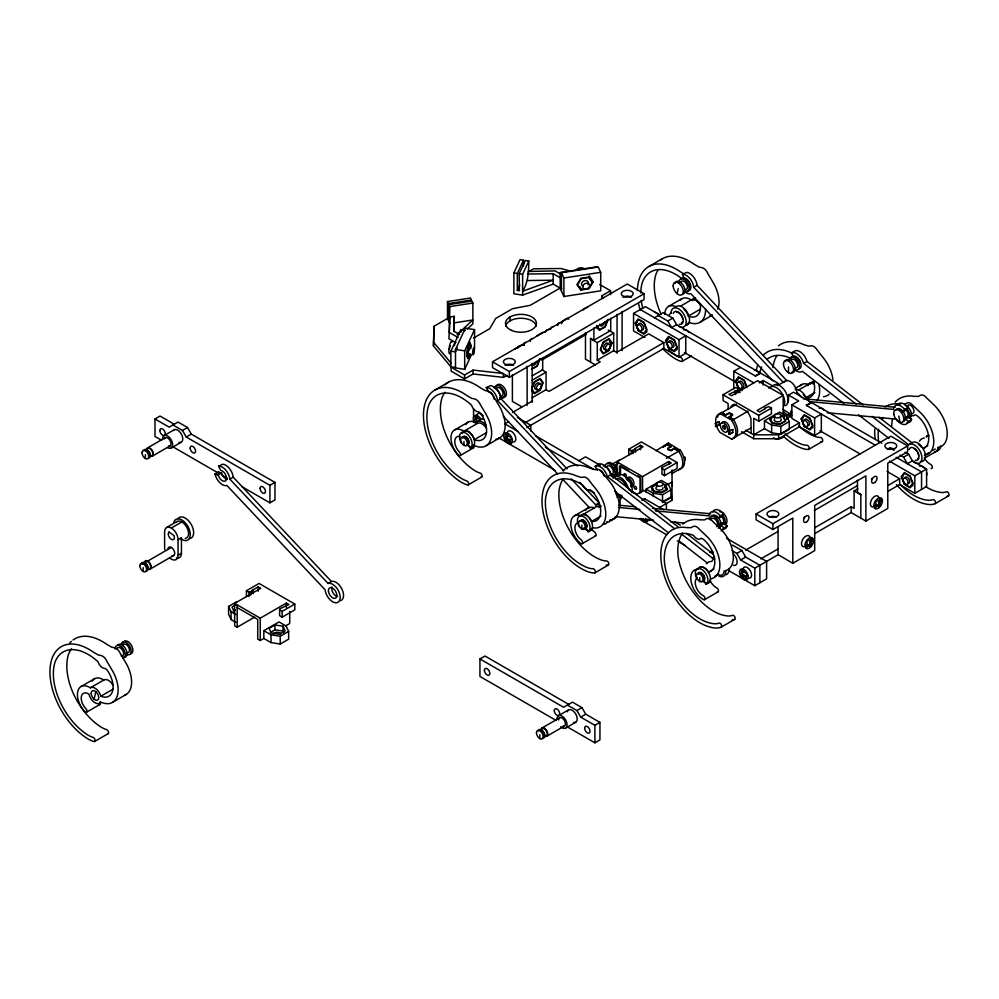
<?xml version="1.0" encoding="UTF-8"?>
<svg xmlns="http://www.w3.org/2000/svg" width="999" height="999" viewBox="0 0 999 999"><rect width="100%" height="100%" fill="white"/><g stroke="black" fill="none" stroke-linecap="round" stroke-linejoin="round"><path stroke-width="1.5" d="M169.593 557.854A9.528 5.495 60 0 0 178.072 555.232L178.072 539.672A9.528 5.495 60 0 0 171.341 528.009L182.705 521.441M176.448 557.917A9.528 5.495 60 0 0 181.443 553.284L181.443 537.724L178.072 539.672M620.079 506.156L620.079 495.254L616.72 497.202M659.665 507.417L672.04 500.262L672.04 481.993L666.67 485.089M455.494 367.52L450.886 366.808L433.466 345.979L434.041 326.248L447.502 318.481L447.502 301.561L470.504 298.002L471.428 300L448.426 303.559L447.502 301.561M433.466 345.979L434.041 326.248M455.444 342.495L448.963 338.748L449.837 317.008L454.32 316.321L453.733 331.106L459.577 334.478M453.971 331.705L454.32 316.321M449.4 331.144L449.837 306.606L448.913 304.62L471.928 301.061L472.852 303.047L472.852 323.863L467.22 329.046M449.288 349.2L450.312 345.779M469.992 354.096L467.832 358.741L466.758 355.169L467.832 346.953L469.992 342.295L471.066 345.866L470.704 348.614M517.619 348.189L519.293 345.854L524.413 344.955M545.104 332.317L546.778 329.995L550.811 329.021M94.118 699.2L95.829 691.67M677.072 293.706L678.209 288.674M722.789 529.108A10.714 6.194 60 0 0 726.872 526.71L727.122 525.749L723.751 523.439A5.957 3.434 60 0 1 723.201 524.225M727.122 525.749L723.501 528.646A10.714 6.194 60 0 1 721.128 530.881M904.794 418.906L908.303 416.433L911.538 419.268L911.288 420.229A10.714 6.194 60 0 1 907.204 422.627M911.538 419.268L907.916 422.177A10.714 6.194 60 0 1 896.315 419.13L827.272 412.737M568.781 319.168L567.182 318.244L561.575 321.703L561.575 323.189M539.66 358.891L536.975 365.834L531.58 368.943M540.172 358.591L537.225 366.196L532.504 368.918M531.818 388.199L534.278 381.868L540.172 378.471L543.119 382.667L540.172 390.259L534.278 393.656L532.067 390.522M607.704 319.605L605.007 326.548L599.625 329.658L596.465 327.834M608.216 319.318L605.269 326.91L599.375 330.307L596.428 326.124M611.5 343.181L608.803 350.125L603.408 353.246L600.711 349.413L603.408 342.457L608.803 339.348L611.5 343.181L609.39 341.97M612 342.894L609.053 350.487L603.159 353.896L600.212 349.7L603.159 342.108L609.053 338.698L612 342.894L609.902 341.683M730.656 407.58L730.918 406.968A14.51 8.379 60 0 1 734.29 404.233L747.564 411.9A14.51 8.379 60 0 1 750.923 418.519L751.198 433.366M450.886 366.808L450.886 351.161L460.751 329.907L465.347 330.619M471.466 354.72L464.685 369.33L455.494 367.907L455.494 349.438L465.347 328.184L474.55 329.608L474.55 348.089M457.342 347.889L455.494 351.873L450.886 351.161M464.685 369.33L464.685 350.861L474.55 329.608M466.758 355.169L471.066 345.866M469.892 353.783L467.919 358.029L466.933 354.77L467.919 347.252L469.892 343.007L470.879 346.266M561.438 290.796L560.202 288.137L553.184 284.091L522.614 295.13L513.873 293.768L513.873 272.964L520.042 259.678L523.488 260.215L523.488 266.371M527.584 280.532L553.184 280.195L522.614 291.233C528.384 281.993 528.633 271.528 528.783 261.039L525.324 260.502L519.168 273.788L519.393 290.734L517.32 290.422L517.32 273.501L523.488 260.215M522.614 295.13L522.614 274.313L528.783 261.039M517.32 290.422L519.792 285.102M811.638 544.592L809.952 543.618L809.552 541.583L810.876 539.098L812.562 540.072L811.238 542.557L811.638 544.592L810.177 546.403L806.992 544.767L810.177 546.403M880.519 504.82L878.833 503.846L878.433 501.823L879.757 499.325L881.443 500.299L880.119 502.797L880.519 504.82L879.058 506.63L875.873 504.994L879.058 506.63M592.32 282.38L588.648 288.336L581.281 289.473L577.597 284.653L581.281 278.696L588.648 277.56L592.32 282.38L588.935 276.648M593.019 282.267L588.985 288.786L580.931 290.035L576.91 284.765L580.931 278.246L588.985 276.998L593.019 282.267L591.47 278.946M723.576 513.961L720.204 515.909L718.556 518.294L721.927 516.358L723.576 513.961L722.714 512.899A10.714 6.194 60 0 0 712.836 511.988M899.275 409.39A5.957 3.434 60 0 1 902.497 411.238L902.971 411.825L904.632 409.428L907.991 407.492L907.142 406.431A10.714 6.194 60 0 0 898.238 404.096M902.971 411.825L906.343 409.877L907.991 407.492M635.239 323.152L638.186 318.956L644.08 322.365L647.027 329.957L644.08 334.153L638.186 330.744L635.239 323.152L637.35 321.94M665.559 340.659L668.506 336.463L674.4 339.872L677.347 347.465L674.4 351.66L668.506 348.251L665.559 340.659L668.718 338.836M666.058 340.946L668.756 337.113L674.15 340.222L676.847 347.165L674.15 350.999L668.756 347.889L666.058 340.946L668.169 339.735M741.932 390.646L738.398 388.611L735.451 381.006L738.398 376.81L744.292 380.219L746.753 386.551M741.345 389.797L738.648 388.249L735.951 381.306L738.648 377.472L744.043 380.582L746.74 387.525M801.136 418.931L804.083 414.735L809.977 418.144L812.924 425.736L809.977 429.932L804.083 426.523L801.136 418.931L803.246 417.719M809.727 429.283L812.424 425.449L809.727 418.506L804.332 415.384L801.635 419.218L804.332 426.173L809.727 429.283L812.886 427.46M901.348 476.785L904.295 472.589L910.189 475.999L913.136 483.591L910.189 487.787L904.295 484.378L901.348 476.785L903.446 475.574M909.927 487.137L912.624 483.304L909.927 476.361L904.545 473.239L901.847 477.072L904.545 484.028L909.927 487.137L913.086 485.314M808.491 545.429L809.952 543.618M877.372 505.656L878.833 503.846M626.735 479.657L631.118 482.18A3.571 2.06 60 0 1 630.719 485.464M457.105 334.503L472.852 319.967L454.32 322.839M808.678 545.741L806.717 547.327L805.881 546.128L807.204 543.643L806.805 541.608L808.266 539.797L809.752 540.459L811.712 538.873L812.562 540.072M877.559 505.969L875.611 507.554L874.762 506.356L876.086 503.871L875.686 501.848L877.147 500.024L878.645 500.699L880.594 499.1L881.443 500.299M477.235 422.889L475.274 422.215L474.438 420.055L475.761 419.093L475.362 416.595L476.823 416.471L478.309 418.856L480.269 419.53M477.047 415.621L477.447 418.119L476.123 419.081L476.96 421.253L475.274 422.215M505.669 434.103L507.13 433.966L508.628 436.363L510.589 437.038L511.426 439.198L510.102 440.159L510.501 442.657L509.04 442.782L507.542 440.384L505.594 439.722L504.745 437.55L507.754 435.614L507.355 433.129L505.669 434.103L506.068 436.588M504.745 437.55L507.754 435.614M740.534 573.688L743.543 571.753L740.534 573.688L741.37 575.849L743.331 576.523L744.829 578.908L746.29 578.783L745.891 576.286L747.215 575.337L746.365 573.164L744.417 572.489L742.919 570.104L741.458 570.229L741.857 572.727M161.663 440.322L154.982 436.463L154.982 418.968L160.027 416.046L174.213 424.238M164.036 435.626L174.138 429.795M147.54 447.902L165.222 437.687M172.952 424.975L182.467 430.469L187.525 427.547L191.308 434.115L274.975 482.417L274.975 499.912L269.917 502.834L241.858 486.625M152.31 456.156L169.992 445.941M182.467 430.469L186.264 437.025L191.308 434.115M171.179 448.002L181.281 442.17M528.109 271.94L533.491 268.831L561.013 268.506L571.515 271.441M218.594 466.208L219.455 466.133A10.714 6.194 60 0 1 229.845 479.133L328.034 583.404A10.714 6.194 60 0 1 339.36 592.907A10.714 6.194 60 0 1 334.865 602.672A10.714 6.194 60 0 1 325.1 589.772L226.91 485.502A10.714 6.194 60 0 1 215.309 475.149L215.06 473.901L218.431 475.474A5.957 3.434 60 0 0 223.913 481.306A5.957 3.434 60 0 0 226.224 476.298A5.957 3.434 60 0 0 220.729 470.467L218.594 466.208L222.827 464.185A10.714 6.194 60 0 1 233.217 477.185L331.406 581.455A10.714 6.194 60 0 1 342.02 589.26A10.714 6.194 60 0 1 340.572 600.686M215.06 473.901L218.431 471.953L221.803 473.538A5.957 3.434 60 0 0 227.285 479.37M218.294 474.787L221.653 472.839M473.576 338.024L489.785 328.671L495.691 318.444L512.562 308.703L530.269 305.294L558.628 288.911L561.7 288.436M229.845 479.133L233.217 477.185M166.571 527.534L177.098 521.453M434.94 390.01L448.414 382.23M648.838 266.521L662.312 258.741M186.264 437.025L269.917 485.327L274.975 482.417M464.585 375.012L473.126 370.092L503.409 373.501L503.409 377.385L473.126 373.976L464.585 378.908L451.111 371.128L451.111 367.232L464.585 375.012L464.585 378.908M602.01 298.264L602.01 295.679L610.551 290.746L610.551 294.643M525.524 342.295L523.926 343.219L523.926 345.167M531.992 338.561L530.394 339.485L530.394 341.433M536.863 335.751L538.461 334.827M539.035 334.503L540.634 333.579M541.246 333.216L542.844 332.305M551.311 327.41L552.909 326.486M559.39 322.752L557.792 323.676L557.792 325.612M492.507 361.8L627.247 284.016L644.08 293.743L644.08 299.575L509.353 377.36L492.507 367.632L492.507 361.8L509.353 371.528L644.08 293.743M143.219 563.686L171.341 547.452M150.137 569.08L173.726 555.469M178.072 555.232L181.443 553.284M503.409 377.385L507.217 375.187M494.18 399.138A5.957 3.434 60 0 0 488.411 391.92L486.276 387.649L490.509 385.639A10.714 6.194 60 0 1 500.899 398.626L567.057 468.893M684.14 278.671L682.492 274.375L686.713 272.352A10.714 6.194 60 0 1 697.102 285.352L786.75 380.557M541.683 360.152L586.151 334.478M644.929 337.5L633.553 330.931L633.553 313.424L645.354 306.618L659.54 314.81M532.33 375.761L542.694 369.78L542.694 357.555M590.534 362.1L590.534 338.274L593.893 340.222L610.739 330.494L610.739 318.269M532.167 380.232L546.066 372.202L546.066 389.71L532.167 397.727M597.265 342.645L613.686 333.167L613.686 350.674L597.265 360.152L597.265 342.645L590.534 338.761M486.276 387.649L487.137 387.575A10.714 6.194 60 0 1 497.527 400.574L500.899 398.626M682.492 274.375L683.341 274.3A10.714 6.194 60 0 1 693.731 287.3L697.102 285.352M454.77 429.845L468.244 422.065M668.668 306.356L682.142 298.576M474.438 420.055L477.447 418.119M654.482 317.732L663.324 312.625L672.839 318.119L676.635 324.687L760.289 372.989L755.244 375.899M459.94 436.426A10.415 6.019 60 0 0 454.782 441.096A10.415 6.019 60 0 0 459.203 451.91A2.385 1.374 60 0 1 460.464 454.97A2.385 1.374 60 0 1 458.441 455.257A17.358 10.015 60 0 1 451.286 434.89A17.358 10.015 60 0 1 463.898 431.218L477.372 423.439A8.929 5.157 60 0 1 486.288 428.246M680.481 306.181L691.258 299.95A8.929 5.157 60 0 1 700.187 304.757M534.527 393.007L539.922 389.897L542.607 382.954L539.922 379.121L534.527 382.23L531.83 389.173L534.527 393.007L532.43 391.795M644.879 332.892L646.99 331.68M658.279 315.547L667.794 321.041L672.839 318.119M512.537 412.475L532.592 400.899M463.898 431.218A8.929 5.157 60 0 1 473.863 438.099L474.363 439.635L486.488 432.642M700.374 309.153L688.249 316.146L687.762 314.61A8.929 5.157 60 0 0 683.828 309.091M508.641 421.678L504.845 423.863L518.344 431.655M676.635 324.687L671.578 327.597L667.794 321.041M463.261 437.25A4.171 2.41 60 0 1 467.607 438.761A4.171 2.41 60 0 1 467.894 444.031L470.279 448.151L472.802 446.69A8.929 5.157 60 0 0 471.503 434.465A8.929 5.157 60 0 0 462.237 433.554M460.052 455.619L473.526 447.852M525.099 422.727L663.873 342.595L663.873 348.439L679.033 357.18L685.764 353.296L685.764 335.789L679.033 339.685L633.553 313.424M486.463 445.554L499.937 437.774M700.361 322.065L712.487 315.06M505.594 439.722L507.28 438.748L509.228 439.423L510.726 441.808L509.04 442.782M526.785 427.584L663.873 348.439M246.441 596.578L246.441 590.746L259.078 583.453L294.78 604.058L294.78 609.902L282.155 617.195L279.62 615.734L279.62 608.928L288.886 604.545L286.363 603.096L260.252 618.169L234.653 603.384L234.653 625.749L237.188 627.21L254.595 617.145M81.231 686.425L94.705 678.646M507.542 440.384L509.228 439.423M510.102 440.159L511.788 439.185M252.335 593.169L252.335 590.259L258.229 586.85L260.764 588.311L234.653 603.384M246.441 590.746L248.976 592.195L253.184 590.746L253.184 593.656M235.839 622.302L231.056 619.53L228.584 614.223L228.584 606.443L237 601.573M90.36 687.799A8.929 5.157 60 0 1 100.325 694.667L101.124 696.353A20.242 11.688 60 0 0 112.725 690.471A20.242 11.688 60 0 0 107.093 670.042L105.245 668.431A7.143 4.121 60 0 1 98.289 662.549L98.039 661.775A49.775 28.746 60 0 0 55.145 661.788A50.749 29.296 60 0 0 86.226 733.965A29.008 16.746 60 0 0 93.044 737.399A2.298 1.324 60 0 1 95.055 739.847A2.298 1.324 60 0 1 93.956 741.533A33.729 19.468 60 0 1 85.464 737.312A55.232 31.893 60 0 1 51.748 659.352L52.635 656.955A55.232 31.893 60 0 1 93.232 652.06L98.127 654.919L101.099 655.506A7.143 4.121 60 0 1 106.856 661.326L111.988 669.979A27.385 15.809 60 0 1 117.32 695.853A27.385 15.809 60 0 1 101.96 702.584L100.549 702.085A8.929 5.157 60 0 1 94.368 702.347A8.929 5.157 60 0 1 88.936 694.08A10.415 6.019 60 0 0 81.419 696.315A10.415 6.019 60 0 0 85.664 708.491A2.385 1.374 60 0 1 86.925 711.55A2.385 1.374 60 0 1 84.903 711.837A17.358 10.015 60 0 1 77.747 691.47A17.358 10.015 60 0 1 90.36 687.799L103.834 680.019A8.929 5.157 60 0 1 112.762 684.814M674.15 350.999L677.31 349.175M235.577 604.932L232.03 606.98L234.191 611.625M233.217 611.151L235.577 609.79M100.824 696.216L112.949 689.21M468.206 484.865L481.68 477.085M682.105 361.376L691.533 355.931M86.513 712.2L99.987 704.42M112.924 702.122L126.398 694.342M328.034 583.404L331.406 581.455M279.62 609.902L282.155 611.351L294.78 604.058M263.836 638.461L263.836 630.681L278.996 621.927L286.176 626.073L288.649 631.393L288.649 639.173L280.22 644.03L271.016 642.607L263.836 638.461L260.252 640.521L257.73 639.073L257.73 619.43L237.188 607.567M274.987 624.962L269.093 628.371L271.241 633.016L279.295 634.265L285.19 630.856L283.029 626.211L274.987 624.962L274.987 629.82L270.267 632.542M285.702 625.836L289.722 623.513L289.722 611.488M578.821 460.739L585.564 456.855L600.274 465.347M733.766 388.786L733.766 371.291L740.509 367.395M94.68 741.445L108.154 733.666M263.836 630.681L271.016 634.827L280.22 636.251L288.649 631.393M735.451 381.006L737.562 379.795M735.951 381.306L738.061 380.082M597.464 470.392L595.192 466.258L599.288 463.948A10.714 6.194 60 0 1 610.776 474.7L677.896 526.735M793.668 357.118L791.395 352.972L795.491 350.674A10.714 6.194 60 0 1 806.98 361.413L863.124 404.945M628.758 455.057L628.758 449.213L641.395 441.92L677.097 462.537L677.097 468.369L664.46 475.661L661.937 474.213L661.937 467.407L671.203 463.024L668.668 461.563L642.569 476.635L616.97 461.863L616.97 475.274M728.121 409.553L728.121 403.521L723.076 400.599L723.076 394.767L735.701 387.475L738.236 388.936L738.236 392.819M616.97 461.863L643.069 446.79L640.546 445.329L634.652 448.738L635.501 449.213L635.501 452.135M738.236 389.91L728.97 394.28L731.493 395.741L757.604 380.669L783.204 395.442L783.204 414.835M628.758 449.213L631.281 450.674L635.501 449.213M612.1 464.223L619.318 460.052M617.882 463.411L614.348 465.447L616.508 470.104M615.034 469.205L615.034 465.559L617.732 463.998M759.203 382.854L763.236 380.519L773.351 386.351M595.192 466.258L595.916 465.896A10.714 6.194 60 0 1 607.404 476.648L610.776 474.7M791.395 352.972L792.132 352.622A10.714 6.194 60 0 1 803.608 363.361L806.98 361.413M664.135 446.153A13.786 7.955 60 0 1 666.82 444.455L668.506 443.094L680.294 450.287A13.724 7.93 60 0 1 680.294 468.768L671.877 473.626M716.196 424.488A13.786 7.955 60 0 1 715.721 421.566L715.721 419.767A13.786 7.955 60 0 1 719.867 413.823L721.553 412.462L725.774 414.897L729.133 412.949C739.385 414.697 722.227 420.142 732.504 414.897M656.043 450.674L668.506 443.094M736.375 404.295L721.553 412.849A13.786 7.955 60 0 0 718.481 415.109M775.873 384.902L778.396 383.441L760.714 373.226L755.656 376.148L640.297 309.54M667.669 448.439C678.034 444.006 660.814 449.25 671.028 450.387L674.4 448.439L678.608 450.874L680.294 449.9M732.504 415.284L729.133 413.336L725.774 414.897M777.534 385.577L785.426 381.019M715.359 423.339L719.23 421.69L719.23 424.6L715.858 426.548L715.359 423.339L719.23 421.69M667.669 448.826L671.028 450.774L674.4 448.439M715.359 426.261L719.23 424.6M719.867 413.436L731.668 420.242L733.341 419.655A13.724 7.93 60 0 1 733.978 437.949M666.483 458.266L680.294 450.287M716.47 425.487A13.786 7.955 60 0 0 719.867 432.305L731.668 439.11A13.724 7.93 60 0 0 731.668 420.629L748.164 411.101M574.637 515.696L588.111 507.917M795.266 388.324L802.01 384.428M783.204 395.442L757.092 410.514L759.615 411.975L765.509 408.579L764.672 408.091L768.88 406.63L771.403 408.091L771.403 413.923L758.778 421.216L753.721 418.294L753.721 438.723L778.646 438.723L799.45 426.71L814.61 435.464L821.34 431.568L821.34 414.073L814.61 417.957L791.87 404.832L791.87 418.444L799.45 422.814L799.45 426.71M571.166 478.783L595.716 504.845L599.075 502.897L579.87 482.505M787.487 402.784A10.714 6.194 60 0 0 788.498 399.001L788.498 395.104L793.556 392.195L811.238 402.397L806.193 405.319L875.424 445.292M577.834 522.752A10.415 6.019 60 0 0 575.099 529.92A10.415 6.019 60 0 0 580.931 539.697A2.385 1.374 60 0 1 582.617 542.619A2.385 1.374 60 0 1 580.931 543.593A17.358 10.015 60 0 1 570.791 523.776A17.358 10.015 60 0 1 580.931 515.684L594.405 507.904A8.929 5.157 60 0 1 599.875 507.417M798.863 389.86L808.291 384.415A8.929 5.157 60 0 1 813.76 383.928M728.933 431.181L732.804 429.52L732.804 432.442L729.445 434.39L728.933 431.181L732.804 429.52M661.937 468.369L664.46 469.83L677.097 462.537M723.076 394.767L758.778 415.384L771.403 408.091M728.933 434.09L732.804 432.442M731.668 439.11L750.861 428.022M646.153 492.27L646.153 489.16L661.301 480.407L668.493 484.552L670.953 489.872L670.953 497.652L662.537 502.509L662.537 494.73L670.953 489.872M764.46 428.633L764.46 420.854L779.62 412.1L786.8 416.246L789.272 421.566L789.272 429.345L780.843 434.203L771.64 432.779L764.46 428.633L753.721 434.827L745.641 430.157M791.87 404.832L798.613 400.936L788.498 395.104M657.292 483.441L651.398 486.838L653.558 491.496L661.613 492.732L667.507 489.335L665.346 484.69L662.662 484.265M774.425 415.809L769.717 418.531L771.877 423.189L779.919 424.425L785.813 421.029L783.666 416.383L780.981 415.959M580.931 515.684A8.929 5.157 60 0 1 590.871 519.905L591.595 521.416L601.023 515.971M805.481 397.927L814.922 392.482M652.097 490.596L652.097 486.95L657.479 483.841M770.404 421.079L770.404 418.643L774.45 416.308M641.982 500.124L644.505 498.663L663.823 509.815M581.156 520.866A4.171 2.41 60 0 1 585.501 522.377A4.171 2.41 60 0 1 585.789 527.647L588.174 531.78L590.696 530.319A8.929 5.157 60 0 0 590.072 519.018A8.929 5.157 60 0 0 580.769 515.784M642.394 500.362L644.929 498.901M806.605 405.557L811.663 402.647L881.83 443.156M764.46 420.854L771.64 425L780.843 426.423L789.272 421.566M582.117 543.706L595.591 535.926M662.936 501.635L672.04 496.378L672.04 500.262M753.721 434.827L778.646 434.827L799.45 422.814M643.119 518.668L644.617 521.053L646.303 520.079M594.88 572.827L608.354 565.047M808.765 449.338L822.239 441.558M556.131 720.441L479.945 676.448L479.945 658.953L485.002 656.031L568.668 704.332M723.888 522.902L720.516 524.85L723.751 527.684M732.08 550.686L736.837 553.434L740.634 559.989L754.819 568.181L778.184 554.695L792.794 563.274L792.794 518.056L772.926 529.532L756.081 519.817L756.081 513.973L890.821 436.188L907.654 445.916L907.654 451.748L887.786 463.224L887.786 508.441L865.896 521.078L851.16 512.562L814.772 533.566M681.855 534.353L712.362 558.016L714.61 556.718M871.952 416.346L908.566 444.73L911.937 442.794A10.714 6.194 60 0 1 923.95 450.262A10.714 6.194 60 0 1 920.391 461.476M756.081 513.973L772.926 523.701L907.654 445.916M736.837 553.434L741.895 550.511L745.679 557.08L740.634 559.989M900.012 455.107L903.571 457.167L908.628 454.245L912.412 460.814L926.61 469.006L926.61 486.513L914.822 493.319L899.662 484.565L887.624 491.508M745.729 550.099L778.059 531.431M814.435 510.427L857.554 485.539M696.977 578.071A10.415 6.019 60 0 0 696.016 586.763A10.415 6.019 60 0 0 702.946 595.491A2.385 1.374 60 0 1 704.969 598.114A2.385 1.374 60 0 1 703.708 599.712A17.358 10.015 60 0 1 691.096 581.48A17.358 10.015 60 0 1 698.251 569.38A8.929 5.157 60 0 1 707.642 570.741L708.553 572.14L713.948 569.03M927.834 445.542L922.701 448.613A20.242 11.688 60 0 0 928.333 434.69A20.242 11.688 60 0 0 916.732 415.422L914.872 414.785A7.143 4.121 60 0 1 910.414 414.96M814.772 527.734L851.16 506.73L854.108 508.441L854.108 490.934L857.891 488.748M912.412 460.814L907.367 463.736L903.571 457.167M714.635 576.373L718.681 574.038M925.836 454.445L928.521 452.884M932.567 450.549L935.264 449.001M703.683 580.157L706.068 584.278L708.591 582.829A8.929 5.157 60 0 0 707.966 571.528A8.929 5.157 60 0 0 698.651 568.281M925.186 457.767L935.976 451.548M760.813 558.891L778.184 548.863M887.624 485.676L899.662 478.733L899.662 484.565M741.37 575.849L743.056 574.875L745.017 575.549L746.515 577.946L744.829 578.908M889.41 461.138L914.822 475.811L926.61 469.006M743.331 576.523L745.017 575.549M704.482 599.687L717.956 591.908M745.891 576.286L747.564 575.324M792.794 563.274L814.697 550.636L814.697 505.419L865.896 475.861L865.896 521.078M729.42 571.028L754.819 585.689L766.608 578.883L766.608 561.376L726.485 538.211M558.478 715.721L568.581 709.889M541.982 727.996L559.677 717.781M567.407 705.069L576.923 710.551L581.967 707.642L585.764 714.198L599.949 722.402L599.949 739.897L594.892 742.819L566.833 726.61M702.447 580.906A8.929 5.157 60 0 0 710.601 578.883L711.75 578.546A27.385 15.809 60 0 0 719.605 561.276A27.385 15.809 60 0 0 706.143 535.726L699.362 529.308A7.143 4.121 60 0 0 693.244 526.461L690.996 527.697L686.6 527.597A55.232 31.893 60 0 0 660.926 558.841L661.238 562.087A55.232 31.893 60 0 0 713.798 627.847A33.729 19.468 60 0 0 721.153 627.172L734.627 619.392A2.298 1.324 60 0 0 734.74 616.808A2.298 1.324 60 0 0 732.442 615.359A29.008 16.746 60 0 1 726.51 615.834A50.749 29.296 60 0 1 677.946 554.87A49.775 28.746 60 0 1 682.542 533.129M896.428 484.602A55.232 31.893 60 0 0 927.684 504.358A33.729 19.468 60 0 0 935.052 503.683L948.526 495.904A2.298 1.324 60 0 0 948.625 493.319A2.298 1.324 60 0 0 946.328 491.87A29.008 16.746 60 0 1 940.396 492.345A50.749 29.296 60 0 1 925.411 486.463M546.753 736.251L564.435 726.036M576.923 710.551L580.706 717.12L585.764 714.198M565.621 728.096L575.736 722.265M580.706 717.12L594.892 725.311L599.949 722.402M904.894 404.208L907.129 402.972A7.143 4.121 60 0 1 913.261 405.819L920.029 412.237A27.385 15.809 60 0 1 933.503 437.787A27.385 15.809 60 0 1 925.648 455.057L924.487 455.219M560.202 288.137L560.202 272.49L597.015 266.795M561.438 272.715L598.239 267.02L600.711 272.327L600.711 290.809L563.898 296.503L561.438 291.184L561.438 272.715L563.898 278.022L563.898 296.503M563.898 278.022L600.711 272.327M449.837 306.606L472.852 303.047M708.553 572.14L708.815 572.102A20.242 11.688 60 0 0 714.435 558.179A20.242 11.688 60 0 0 702.846 538.911L700.973 538.274A7.143 4.121 60 0 1 694.018 536.113L693.556 535.402A49.775 28.746 60 0 0 664.472 562.649A50.749 29.296 60 0 0 713.036 623.613A29.008 16.746 60 0 0 718.968 623.139A2.298 1.324 60 0 1 721.266 624.575A2.298 1.324 60 0 1 721.153 627.172M644.617 521.053L646.078 520.929L645.679 518.431M712.599 552.597L711.138 552.734L712.824 551.76L713.224 554.245M528.783 271.441L555.144 270.929L560.327 273.926M527.584 274.026L553.184 273.689L560.202 277.734M803.171 398.751L895.216 407.28M809.003 401.548L893.381 409.378A10.714 6.194 60 0 1 903.77 408.366L904.632 409.428M618.743 505.219L635.626 506.793M652.497 508.354L710.801 513.761M618.443 507.455L639.922 509.44M655.269 510.864L708.965 515.846A10.714 6.194 60 0 1 719.355 514.847L720.204 515.909M615.247 516.645L653.596 520.204M670.479 521.765L684.278 523.051M513.873 272.964L517.32 273.501M519.168 273.788L522.614 274.313M455.494 349.438L464.685 350.861M780.207 416.208L783.154 416.67L785.127 420.916L779.744 424.038L772.377 422.889L770.404 418.643M646.153 489.16L653.334 493.306L662.537 494.73M274.987 629.82L283.029 631.068L284.116 633.391M591.595 521.416L591.883 521.478A20.242 11.688 60 0 0 600.711 511.301A20.242 11.688 60 0 0 591.883 490.934L589.972 489.785A7.143 4.121 60 0 1 582.829 485.651L582.467 484.89A49.775 28.746 60 0 0 545.529 498.888A50.749 29.296 60 0 0 586.401 567.22A29.008 16.746 60 0 0 592.944 568.731A2.298 1.324 60 0 1 595.154 570.729A2.298 1.324 60 0 1 594.53 572.927A33.729 19.468 60 0 1 586.401 571.103A55.232 31.893 60 0 1 542.107 497.34L542.42 494.443A55.232 31.893 60 0 1 576.435 475.899L581.193 477.422L583.878 477.085A7.143 4.121 60 0 1 589.972 481.53L596.091 489.26A27.385 15.809 60 0 1 605.731 515.659A27.385 15.809 60 0 1 593.818 527.984L592.507 527.897A8.929 5.157 60 0 1 589.56 530.619M792.707 353.171L790.321 352.41A55.232 31.893 60 0 0 763.336 355.12M474.363 439.635L474.662 439.772A20.242 11.688 60 0 0 486.251 433.891A20.242 11.688 60 0 0 480.631 413.461L478.783 411.85A7.143 4.121 60 0 1 471.828 405.969L471.578 405.194A49.775 28.746 60 0 0 428.683 405.219A50.749 29.296 60 0 0 459.765 477.397A29.008 16.746 60 0 0 466.583 480.831A2.298 1.324 60 0 1 468.593 483.266A2.298 1.324 60 0 1 467.495 484.952A33.729 19.468 60 0 1 459.003 480.744A55.232 31.893 60 0 1 425.274 402.784L426.173 400.374A55.232 31.893 60 0 1 466.77 395.479L471.653 398.351L474.637 398.926A7.143 4.121 60 0 1 480.394 404.745L485.526 413.399A27.385 15.809 60 0 1 490.846 439.273A27.385 15.809 60 0 1 475.487 446.016L474.088 445.504A8.929 5.157 60 0 1 471.853 446.978M905.057 452.185L908.628 454.245M889.922 447.827L893.968 450.162M599.762 284.528L610.551 290.746M896.14 457.255L921.553 471.928L921.553 489.423M733.766 371.291L753.833 382.867M684.402 352.51L735.189 381.83M782.941 409.403L791.22 414.573A13.886 8.017 0 0 1 791.545 415.996M819.979 430.781L860.077 453.933M663.873 342.595L648.713 333.853L616.633 352.372L613.686 350.674M887.025 471.441L899.662 478.733M737.562 390.971L740.084 392.432M608.291 330.057L613.686 333.167M878.433 501.823L880.119 502.797M729.133 416.845L733.341 419.268M725.486 415.122L721.553 412.462M729.42 417.395L732.042 418.906M854.108 490.934L860.838 494.817M741.595 431.718L753.721 438.723M597.265 360.152L600.212 361.85L549.013 391.408L546.066 389.71M595.367 364.897L585.476 359.178L585.476 332.679M542.02 369.88L546.066 372.202M666.82 444.068L671.028 446.491M666.82 444.455L670.754 446.728M673.376 448.239L678.608 451.261A13.724 7.93 60 0 1 678.608 469.73M448.963 332.242L458.029 337.475M809.552 541.583L811.238 542.557M521.765 406.793L512.387 401.373L512.387 374.875M628.596 470.517L620.504 465.846L620.504 474.825M638.024 475.961L640.721 477.51L640.721 492.47M615.759 471.615L618.156 473.002M517.445 417.532L530.819 425.249L530.819 431.081M732.379 545.017L741.895 550.511M535.539 435.751L593.98 469.493M629.345 489.91L636.925 494.293L643.668 490.397L666.395 503.521L666.395 509.365M745.167 556.78L759.877 565.272L759.877 582.767M631.281 491.52L636.675 494.63M545.329 447.24L577.709 465.934M674.962 522.077L680.356 525.199M498.951 437.962L555.094 470.379M588.923 489.91L594.243 492.982M639.872 519.33L666.608 534.765M677.297 540.934L685.314 545.566M187.525 427.547L178.009 422.053L169.168 427.16L154.982 418.968M172.352 446.503L217.794 472.739M221.803 475.049L227.148 478.134M581.967 707.642L572.452 702.147L563.611 707.255L479.945 658.953M252.335 590.259L253.184 590.746M228.584 606.443L231.056 611.75L235.839 614.522M684.327 274.138L680.669 271.99A55.232 31.893 60 0 0 640.059 276.885L639.173 279.295A55.232 31.893 60 0 0 637.374 290.434M878.983 417.245L911.937 442.794M803.608 363.361L856.093 404.046M843.83 403.421L802.334 371.253A10.714 6.194 60 0 1 795.216 370.179M858.466 414.772L888.985 438.424M686.438 533.354L713.286 554.17M607.404 476.648L674.525 528.683M614.672 491.146L668.368 532.779M679.345 541.296L707.417 563.061M904.944 418.369L908.166 421.216M693.731 287.3L783.378 382.505M772.976 380.944L690.796 293.669A10.714 6.194 60 0 1 685.189 292.133M497.527 400.574L563.698 470.841M503.134 416.021L557.554 473.826M562.899 479.483L589.572 507.817M433.466 342.133L450.886 362.924M589.06 275.786L590.671 277.897M596.927 325.824L599.625 329.658M580.257 287.262L581.281 289.473M579.395 286.713L580.931 290.035M560.202 272.49L561.438 275.137M652.097 486.95L654.07 491.196L661.425 492.345L666.82 489.223L664.847 484.977L664.847 487.412M615.034 465.559L617.007 469.805M447.502 318.481L448.426 320.479L448.426 303.559M449.837 323.526L448.976 321.666L448.913 304.62M742.22 572.714L743.056 574.875M506.431 436.575L507.28 438.748M602.01 295.679L602.996 298.589M218.431 471.953L218.681 473.201M898.8 416.034L899.937 422.377M875.124 438.598L874.812 435.352A55.232 31.893 60 0 1 874.749 429.12M724.063 570.928L724.075 571.103A8.929 5.157 60 0 1 719.193 575.137M914.822 475.811L914.822 493.319M860.838 518.156L860.838 494.33L857.467 492.395L857.467 480.169M851.16 506.73L851.16 512.562M814.61 417.957L814.61 435.464M791.033 414.073L791.22 410.689A13.886 8.017 0 0 1 786.825 418.444M788.498 366.908L788.498 372.739M786.8 416.246L786.8 419.355M780.843 426.423L780.843 434.203M778.646 434.827L778.646 438.723M778.059 526.573L778.059 554.77M772.926 523.701L772.926 529.532M771.64 425L771.64 432.779M763.236 380.519L763.236 385.065M758.778 415.384L758.778 421.216M754.819 568.181L754.819 585.689M735.701 391.358L735.701 394.28M734.864 390.884L734.864 393.793M729.445 431.468L729.445 434.39M715.858 423.626L715.858 426.548M699.75 577.622L699.75 581.505M679.033 339.685L679.033 357.18M672.04 469.967L672.04 485.876M668.668 461.563L668.668 464.485M665.346 484.69L665.346 488.336M664.46 469.83L664.46 475.661M653.334 493.306L653.334 496.416M642.569 476.635L642.569 491.545M640.546 445.329L640.546 449.7M640.047 493.007L640.047 477.909L619.492 466.046L619.492 475.112M632.966 450.674L632.966 453.596M631.281 450.674L631.281 453.596M622.102 311.376L622.102 350.599M617.057 314.31L617.057 353.284M613.361 474.9L613.361 478.009M594.892 725.311L594.892 742.819M593.893 327.997L593.893 340.222M581.855 525.112L581.855 528.995M561.575 321.703L561.575 323.639M553.184 273.689L553.184 284.091M539.822 734.74L539.822 738.636M532.167 363.311L532.167 402.297M527.122 366.221L527.122 405.432M510.027 316.983L510.027 320.866M509.353 371.528L509.353 377.36M473.563 408.716L473.563 421.853M473.126 370.092L473.126 373.976M463.961 441.483L463.961 445.379M460.751 329.907L460.751 332.53M286.363 603.096L286.363 607.467M283.029 626.211L283.029 631.068M282.155 611.351L282.155 617.195M280.22 636.251L280.22 644.03M271.016 634.827L271.016 642.607M269.917 485.327L269.917 502.834M260.252 618.169L260.252 640.521M258.229 586.85L258.229 591.233M250.662 592.195L250.662 595.117M248.976 592.195L248.976 596.578M237.188 604.845L237.188 627.21M231.056 611.75L231.056 619.53M145.379 454.645L145.379 458.541M143.219 567.582L143.219 571.465M171.341 528.009A9.528 5.495 60 0 0 164.598 531.893L164.598 547.452A9.528 5.495 60 0 0 164.835 549.6M167.969 549.4A4.758 2.747 60 0 1 171.041 547.302A4.758 2.747 60 0 1 174.663 552.584A4.758 2.747 60 0 1 172.215 555.606M273.464 633.903A3.809 2.198 0 0 1 277.135 632.28A3.809 2.198 0 0 1 280.819 633.903M150.687 455.756A4.171 2.41 60 0 0 152.822 453.109A4.171 2.41 60 0 0 149.663 448.489A4.171 2.41 60 0 0 146.978 450.324A4.171 2.41 60 0 1 147.827 450.836M144.98 450.074A4.171 2.41 60 0 1 146.304 449.95M148.539 451.585A4.171 2.41 60 0 1 150.012 455.382M149.912 456.206A4.171 2.41 60 0 1 148.539 457.48M143.806 450.799A4.758 2.747 60 0 1 149.113 451.773A4.758 2.747 60 0 1 148.751 458.017M164.36 438.936A4.758 2.747 60 0 1 169.992 440.434A4.758 2.747 60 0 1 168.481 446.078M146.553 450.074A4.758 2.747 60 0 1 149.925 448.139A4.758 2.747 60 0 1 153.297 453.971A4.758 2.747 60 0 1 149.925 455.919M173.339 430.544A7.143 4.121 60 0 1 181.718 434.74A7.143 4.121 60 0 1 179.021 442.37M162.55 438.898A7.143 4.121 60 0 1 167.607 435.976A7.143 4.121 60 0 1 172.665 444.73A7.143 4.121 60 0 1 167.607 447.652M144.818 563.249A4.171 2.41 60 0 1 147.502 561.413A4.171 2.41 60 0 1 150.662 566.046A4.171 2.41 60 0 1 148.526 568.681M142.045 564.085A4.171 2.41 60 0 1 142.345 563.436M142.82 562.999A4.171 2.41 60 0 1 147.24 565.884A4.171 2.41 60 0 1 146.366 570.404M141.646 563.723A4.758 2.747 60 0 1 146.953 564.71A4.758 2.747 60 0 1 146.578 570.953M144.393 563.011A4.758 2.747 60 0 1 147.765 561.063A4.758 2.747 60 0 1 151.124 566.895A4.758 2.747 60 0 1 147.765 568.843M181.443 537.724A9.528 5.495 60 0 1 181.219 539.61M176.036 522.452A9.528 5.495 60 0 1 186.626 526.96A9.528 5.495 60 0 1 185.24 538.386M177.947 518.693A11.913 6.881 60 0 1 191.184 524.325A11.913 6.881 60 0 1 189.448 538.611M173.726 522.489A11.913 6.881 60 0 1 183.329 520.979A11.913 6.881 60 0 1 190.26 535.402A11.913 6.881 60 0 1 181.868 539.435M337.575 596.49A5.957 3.434 60 0 1 332.992 592.769A5.957 3.434 60 0 1 332.105 586.95M541.52 729.595A4.171 2.41 60 0 1 546.453 730.918A4.171 2.41 60 0 1 545.129 735.851M540.746 730.044A4.171 2.41 60 0 1 543.593 732.567M544.055 733.541A4.171 2.41 60 0 1 544.055 736.95M538.249 730.893A4.758 2.747 60 0 1 543.893 732.392A4.758 2.747 60 0 1 542.382 738.036M558.691 719.967A4.758 2.747 60 0 1 561.763 717.869A4.758 2.747 60 0 1 565.372 723.151A4.758 2.747 60 0 1 562.924 726.173M540.996 730.169A4.758 2.747 60 0 1 544.368 728.234A4.758 2.747 60 0 1 547.739 734.065A4.758 2.747 60 0 1 544.368 736.013M567.282 711.75A7.143 4.121 60 0 1 575.736 714.01A7.143 4.121 60 0 1 573.463 722.464M557.005 718.993A7.143 4.121 60 0 1 562.499 716.358A7.143 4.121 60 0 1 567.032 725.798A7.143 4.121 60 0 1 560.751 726.785M92.183 681.143A17.358 10.015 60 0 1 103.834 680.019M69.805 643.069A55.232 31.893 60 0 1 71.354 641.433M73.052 640.009A55.232 31.893 60 0 1 106.706 644.28L111.601 647.14L114.573 647.727A7.143 4.121 60 0 1 120.33 653.546L125.462 662.2A27.385 15.809 60 0 1 124.55 695.279M107.43 733.753A2.298 1.324 60 0 0 108.529 732.067A2.298 1.324 60 0 0 106.518 729.62A29.008 16.746 60 0 1 99.7 726.186A50.749 29.296 60 0 1 68.619 654.008A49.775 28.746 60 0 1 71.491 648.826M100.05 701.897A2.385 1.374 60 0 1 100.187 704.233A2.385 1.374 60 0 1 98.377 704.058M122.877 645.554A4.758 2.747 60 0 1 128.446 646.803A4.758 2.747 60 0 1 127.135 652.609M115.21 649.013A7.143 4.121 60 0 1 122.627 647.951A7.143 4.121 60 0 1 122.927 658.216M117.482 645.429A7.143 4.121 60 0 1 125.849 649.3A7.143 4.121 60 0 1 123.414 657.18M121.229 644.168A7.143 4.121 60 0 1 126.861 642.956A7.143 4.121 60 0 1 131.194 651.548A7.143 4.121 60 0 1 126.324 654.258M122.914 643.194A7.143 4.121 60 0 1 130.769 644.293A7.143 4.121 60 0 1 130.507 653.846M116.97 648.95A4.758 2.747 60 0 1 122.552 650.212A4.758 2.747 60 0 1 121.241 656.018M698.588 574.125A4.171 2.41 60 0 1 698.875 573.476M699.35 573.039A4.171 2.41 60 0 1 702.197 573.801M702.909 574.55A4.171 2.41 60 0 1 704.382 578.346A4.171 2.41 60 0 1 702.909 580.444M698.176 573.763A4.758 2.747 60 0 1 703.808 575.274A4.758 2.747 60 0 1 702.297 580.906M733.391 554.07A7.143 4.121 60 0 1 737.137 561.863A7.143 4.121 60 0 1 733.391 565.334M462.799 437.987A4.171 2.41 60 0 1 463.099 437.337M463.561 436.913A4.171 2.41 60 0 1 465.646 437.112M466.408 437.674A4.171 2.41 60 0 1 468.194 443.693M467.732 444.13A4.171 2.41 60 0 1 467.12 444.318M462.387 437.637A4.758 2.747 60 0 1 467.694 438.611A4.758 2.747 60 0 1 467.332 444.855M621.765 495.254A10.714 6.194 60 0 1 620.754 499.05M795.291 389.622A10.714 6.194 60 0 1 805.906 397.427M797.527 393.107A10.714 6.194 60 0 1 801.148 396.94M684.615 278.634A5.957 3.434 60 0 1 685.689 278.921M686.788 279.57A5.957 3.434 60 0 1 689.547 288.948M926.36 436.825A8.929 5.157 60 0 1 928.67 435.489M938.148 447.277A8.929 5.157 60 0 1 936.288 451.361L938.823 449.9A8.929 5.157 60 0 0 940.671 445.816M928.258 436.763A8.929 5.157 60 0 1 928.883 435.364M807.829 385.714A8.929 5.157 60 0 1 813.935 383.828M810.364 384.253A8.929 5.157 60 0 1 814.822 381.68M676.51 312.138A5.957 3.434 60 0 1 682.679 318.656M682.255 322.103A5.957 3.434 60 0 1 681.593 322.714M671.028 313.187A10.714 6.194 60 0 1 678.608 308.816A10.714 6.194 60 0 1 686.188 321.94A10.714 6.194 60 0 1 678.608 326.311M675.411 307.455A10.714 6.194 60 0 1 687.337 312.525A10.714 6.194 60 0 1 685.764 325.387M784.352 382.018A9.528 5.495 60 0 1 791.932 382.767A9.528 5.495 60 0 1 796.927 393.169M791.583 415.022A9.528 5.495 60 0 1 783.453 411.563M769.005 388.224A11.913 6.881 60 0 1 780.506 391.308A11.913 6.881 60 0 1 783.591 406.368M772.364 386.276A11.913 6.881 60 0 1 784.789 390.597A11.913 6.881 60 0 1 785.614 405.669M908.566 444.73A10.714 6.194 60 0 1 921.503 454.77A10.714 6.194 60 0 1 913.111 461.575M914.01 448.626A5.957 3.434 60 0 1 917.082 451.511M917.831 452.872A5.957 3.434 60 0 1 918.593 455.669M918.218 457.929A5.957 3.434 60 0 1 917.631 458.666M795.042 356.893A5.957 3.434 60 0 1 800.449 362.887M759.764 373.089A49.775 28.746 60 0 1 761.625 366.87M767.207 359.228A49.775 28.746 60 0 1 789.772 357.879M784.34 437.137A55.232 31.893 60 0 0 800.286 447.614A33.729 19.468 60 0 0 808.428 449.438A2.298 1.324 60 0 0 809.04 447.24A2.298 1.324 60 0 0 806.83 445.242A29.008 16.746 60 0 1 800.286 443.731A50.749 29.296 60 0 1 785.152 433.778M756.305 370.954A55.232 31.893 60 0 1 757.454 365.572M829.133 394.255A27.385 15.809 60 0 1 823.451 396.728M832.966 379.932A27.385 15.809 60 0 0 823.451 357.992L817.344 350.262A7.143 4.121 60 0 0 811.238 345.816L808.566 346.154L803.795 344.63A55.232 31.893 60 0 0 778.458 345.854M819.005 384.565A27.385 15.809 60 0 1 817.07 400.412M820.941 441.645A33.729 19.468 60 0 0 821.902 441.658A2.298 1.324 60 0 0 822.514 439.46A2.298 1.324 60 0 0 820.304 437.462A29.008 16.746 60 0 1 813.76 435.951A50.749 29.296 60 0 1 798.626 425.999M790.396 417.132A50.749 29.296 60 0 1 788.124 414.148M772.889 367.62A49.775 28.746 60 0 1 776.972 355.594M800.174 385.889A17.358 10.015 60 0 1 808.291 384.415M813.523 380.856A20.242 11.688 60 0 1 805.768 397.989M803.446 394.505A8.929 5.157 60 0 1 804.757 396.416M791.483 359.877A4.758 2.747 60 0 1 796.777 362.125A4.758 2.747 60 0 1 796.078 367.844M791.208 358.204A7.143 4.121 60 0 1 799.163 359.677A7.143 4.121 60 0 1 798.613 369.043M789.347 360.589A7.143 4.121 60 0 1 794.392 357.667A7.143 4.121 60 0 1 799.45 366.421A7.143 4.121 60 0 1 794.392 369.343M785.301 361.613A7.143 4.121 60 0 1 793.755 363.873A7.143 4.121 60 0 1 791.495 372.327M681.181 278.109A49.775 28.746 60 0 0 642.582 281.73A50.749 29.296 60 0 0 640.784 292.944M664.859 314.498A17.358 10.015 60 0 1 676.36 306.918M668.331 349.837A50.749 29.296 60 0 0 673.663 353.908A29.008 16.746 60 0 0 680.469 357.342A2.298 1.324 60 0 1 682.492 359.777A2.298 1.324 60 0 1 681.38 361.463A33.729 19.468 60 0 1 672.901 357.255A55.232 31.893 60 0 1 662.474 348.451M642.769 308.366A50.749 29.296 60 0 1 641.233 300.437M640.159 310.227A55.232 31.893 60 0 1 638.511 303.384M669.093 315.447A10.415 6.019 60 0 1 671.578 312.974M705.556 309.041A27.385 15.809 60 0 1 689.385 322.527M711.987 315.222A27.385 15.809 60 0 1 709.927 315.734M717.806 309.166A27.385 15.809 60 0 0 712.899 282.13L707.767 273.476A7.143 4.121 60 0 0 701.997 267.657L699.025 267.083L694.143 264.223A55.232 31.893 60 0 0 660.476 259.94M661.251 314.46A50.749 29.296 60 0 1 656.056 273.951A49.775 28.746 60 0 1 657.841 270.354M687.549 324.238A2.385 1.374 60 0 1 686.875 324.488M687.861 323.226A2.385 1.374 60 0 1 687.824 323.701M680.319 300.062A17.358 10.015 60 0 1 691.258 299.95M700.324 304.058A20.242 11.688 60 0 1 688.548 316.283M680.831 282.505A4.758 2.747 60 0 1 686.4 283.766A4.758 2.747 60 0 1 685.089 289.56M681.33 278.983A7.143 4.121 60 0 1 689.697 282.842A7.143 4.121 60 0 1 687.262 290.734M679.058 282.555A7.143 4.121 60 0 1 683.94 279.345A7.143 4.121 60 0 1 689.16 287.987A7.143 4.121 60 0 1 684.278 291.209M674.974 283.554A7.143 4.121 60 0 1 682.829 284.653A7.143 4.121 60 0 1 682.567 294.205M907.616 417.744A5.957 3.434 60 0 1 906.842 418.206M691.57 299.762A8.929 5.157 60 0 1 700.511 304.92M692.469 300.637A8.929 5.157 60 0 1 695.416 297.902M461.351 442.994A8.929 5.157 60 0 1 461.351 432.679A8.929 5.157 60 0 1 470.279 437.837A8.929 5.157 60 0 1 470.279 448.151M465.721 424.575A17.358 10.015 60 0 1 477.372 423.439M444.892 384.852A55.232 31.893 60 0 1 480.244 387.712L485.127 390.572L488.111 391.146A7.143 4.121 60 0 1 493.868 396.965L499.001 405.619A27.385 15.809 60 0 1 496.028 439.223M473.439 445.054A2.385 1.374 60 0 1 472.989 447.977M480.969 477.185A2.298 1.324 60 0 0 482.067 475.487A2.298 1.324 60 0 0 480.057 473.051A29.008 16.746 60 0 1 473.239 469.617A50.749 29.296 60 0 1 442.157 397.44A49.775 28.746 60 0 1 445.03 392.257M470.354 446.903A8.929 5.157 60 0 1 467.082 445.142M496.403 388.973A4.758 2.747 60 0 1 501.985 390.234A4.758 2.747 60 0 1 500.674 396.041M494.006 387.749A7.143 4.121 60 0 1 499.375 392.719A7.143 4.121 60 0 1 499.937 399.5M494.767 387.587A7.143 4.121 60 0 1 500.399 386.376A7.143 4.121 60 0 1 504.732 394.967A7.143 4.121 60 0 1 499.862 397.677M496.453 386.613A7.143 4.121 60 0 1 504.82 388.499A7.143 4.121 60 0 1 502.847 397.202M626.011 478.746A4.758 2.747 60 0 1 631.306 481.006A4.758 2.747 60 0 1 630.606 486.713M627.247 479.458A4.758 2.747 60 0 1 630.319 477.36A4.758 2.747 60 0 1 633.928 482.642A4.758 2.747 60 0 1 631.48 485.664M665.097 446.353A13.786 7.955 60 0 1 668.506 443.481M663.411 447.327A13.786 7.955 60 0 1 663.748 446.703M579.245 526.623A8.929 5.157 60 0 1 579.245 516.308A8.929 5.157 60 0 1 588.174 521.466A8.929 5.157 60 0 1 588.174 531.78M909.09 449.612A7.143 4.121 60 0 1 917.544 451.873A7.143 4.121 60 0 1 915.284 460.327M769.305 517.082A5.957 3.434 0 0 1 776.548 517.082M804.395 516.808A3.809 2.198 -60 0 1 803.97 517.707M887.187 449.026A5.957 3.434 0 0 1 894.442 449.026M872.002 478.421A3.809 2.198 -60 0 1 871.453 479.233M782.904 413.636A50.612 29.221 0 0 1 784.24 415.035M784.652 415.509A50.612 29.221 0 0 1 785.052 415.984M722.102 423.226A5.357 3.097 60 0 1 728.446 424.925A5.357 3.097 60 0 1 726.748 431.256M725.774 428.084A1.986 1.149 60 0 1 724.55 424.962M717.657 417.157A13.786 7.955 60 0 1 717.881 416.421M673.314 313.474A7.143 4.121 60 0 1 681.768 315.746A7.143 4.121 60 0 1 679.495 324.2M616.57 516.483A10.714 6.194 60 0 1 612.487 518.881M613.211 518.419A10.714 6.194 60 0 1 610.839 520.654M713.91 515.959A5.957 3.434 60 0 1 714.859 515.859M715.908 516.146A5.957 3.434 60 0 1 718.081 517.707M722.427 524.675A5.957 3.434 60 0 1 720.416 524.487M729.108 568.581A10.714 6.194 60 0 1 725.936 574.7M725.736 570.529A10.714 6.194 60 0 1 718.88 576.086M712.362 558.016A10.714 6.194 60 0 1 713.81 557.305M599.912 470.504A5.957 3.434 60 0 1 604.245 476.161M450.087 353.446A6.194 1.311 -81.2 0 1 449.238 347.34A6.194 1.311 -81.2 0 1 451.898 342.158M454.308 345.729A6.194 1.311 -81.2 0 1 455.906 342.282M468.906 353.434A3.571 0.749 -81.2 0 1 467.994 352.759A3.571 0.749 -81.2 0 1 468.756 347.989A3.571 0.749 -81.2 0 1 469.805 347.839M537.225 388.986A3.571 2.06 -60 0 1 534.702 387.774A3.571 2.06 -60 0 1 536.788 383.441A3.571 2.06 -60 0 1 539.66 383.903M476.91 415.184A6.194 3.571 60 0 1 483.329 415.821M474.675 422.664A6.194 3.571 60 0 1 474.675 415.509A6.194 3.571 60 0 1 480.869 419.093M683.516 329.945A6.194 3.571 60 0 1 688.798 332.192M669.018 341.895A3.571 2.06 60 0 1 673.239 343.032A3.571 2.06 60 0 1 672.102 347.252M655.157 312.262A6.194 3.571 60 0 1 658.478 314.685M638.611 325.1A3.571 2.06 60 0 1 640.921 323.526A3.571 2.06 60 0 1 643.631 327.485A3.571 2.06 60 0 1 641.795 329.757M575.799 269.967A6.194 4.883 -24.9 0 1 585.214 269.568M583.241 286.313A3.571 2.822 -24.9 0 1 581.967 282.517A3.571 2.822 -24.9 0 1 586.688 280.719A3.571 2.822 -24.9 0 1 587.949 284.515M507.667 436.775A6.194 3.571 60 0 1 507.23 435.302M507.667 431.718A6.194 3.571 60 0 1 514.547 434.64A6.194 3.571 60 0 1 513.648 442.07M606.106 349.213A3.571 2.06 -60 0 1 603.596 348.002A3.571 2.06 -60 0 1 605.669 343.681A3.571 2.06 -60 0 1 608.541 344.131M662.899 487.549A3.571 2.06 0 0 1 658.528 490.084A3.571 2.06 0 0 1 656.93 486.625M515.247 349.163A6.194 3.571 -60 0 1 519.63 346.628M536.713 361.351A3.571 2.06 -60 0 1 534.602 364.697A3.571 2.06 -60 0 1 532.092 364.722M583.291 309.877A6.194 3.571 -60 0 1 587.662 307.355M604.757 322.065A3.571 2.06 -60 0 1 601.985 325.799A3.571 2.06 -60 0 1 599.787 324.176M709.765 552.285A6.194 3.571 60 0 1 712.424 551.46M872.539 507.03A6.194 3.571 -60 0 1 872.065 498.913A6.194 3.571 -60 0 1 878.958 497.639M919.305 466.071A6.194 3.571 60 0 1 924.587 468.319M926.622 472.564A6.194 3.571 60 0 1 926.622 475.187M904.794 478.022A3.571 2.06 60 0 1 909.028 479.158A3.571 2.06 60 0 1 907.891 483.379M803.658 546.803A6.194 3.571 -60 0 1 803.184 538.686A6.194 3.571 -60 0 1 810.077 537.4M892.082 448.876A6.194 3.571 60 0 1 893.218 449.7M648.039 519.18A6.194 3.571 60 0 1 645.342 522.29A6.194 3.571 60 0 1 640.571 518.444M650.824 519.43A6.194 3.571 60 0 1 648.164 520.242M743.006 568.806A6.194 3.571 60 0 1 750.336 570.779A6.194 3.571 60 0 1 748.376 578.096M783.953 435.339A6.194 3.571 0 0 1 780.132 438.648A6.194 3.571 0 0 1 773.388 437.862M780.856 418.756A3.571 2.06 0 0 1 777.771 421.84A3.571 2.06 0 0 1 774.675 418.756M754.32 370.017A6.194 3.571 60 0 1 758.691 372.54M738.91 382.242A3.571 2.06 60 0 1 743.131 383.379A3.571 2.06 60 0 1 741.995 387.612M819.093 408.216A6.194 3.571 60 0 1 824.375 410.464M804.507 420.879A3.571 2.06 60 0 1 806.805 419.305A3.571 2.06 60 0 1 809.515 423.264A3.571 2.06 60 0 1 807.679 425.524M505.619 326.024A15.485 8.941 0 0 1 520.966 318.256A15.485 8.941 0 0 1 536.326 326.024M580.981 520.966A4.171 2.41 60 0 1 585.626 522.939M586.088 523.913A4.171 2.41 60 0 1 586.088 527.31M580.282 521.253A4.758 2.747 60 0 1 584.128 520.641A4.758 2.747 60 0 1 586.9 526.411A4.758 2.747 60 0 1 583.541 528.034M620.079 495.254A9.528 5.495 60 0 1 619.855 497.14M615.746 478.983A9.528 5.495 60 0 1 626.336 486.713M615.809 492.794A9.528 5.495 60 0 1 616.483 495.054M616.583 476.223A11.913 6.881 60 0 1 627.097 478.171A11.913 6.881 60 0 1 632.005 492.507M613.211 478.171A11.913 6.881 60 0 1 621.603 478.234A11.913 6.881 60 0 1 628.646 489.423M607.292 521.878A10.714 6.194 60 0 1 603.171 524.213M595.716 504.845A10.714 6.194 60 0 1 601.323 506.381M610.651 519.942A10.714 6.194 60 0 1 606.53 522.277M697.14 579.133A8.929 5.157 60 0 1 697.14 568.818A8.929 5.157 60 0 1 706.068 573.975A8.929 5.157 60 0 1 706.068 584.278M475.836 422.677A10.714 6.194 60 0 1 486.188 425.449M479.208 420.729A10.714 6.194 60 0 1 483.816 419.305M623.039 297.14A5.957 3.434 0 0 1 631.455 297.14M505.144 365.209A5.957 3.434 0 0 1 513.561 365.209M706.305 563.661A17.358 10.015 60 0 1 710.451 561.588M682.829 524.113A55.232 31.893 60 0 1 700.074 519.817L704.47 519.917L706.718 518.681A7.143 4.121 60 0 1 712.836 521.528L719.617 527.947A27.385 15.809 60 0 1 733.079 553.496A27.385 15.809 60 0 1 725.224 570.766M717.182 591.945A2.385 1.374 60 0 0 718.443 590.334A2.385 1.374 60 0 0 716.42 587.712A10.415 6.019 60 0 1 710.414 581.156M734.627 619.392A33.729 19.468 60 0 1 733.803 619.692M732.941 619.929A33.729 19.468 60 0 1 732.055 620.104M711.725 561.6A8.929 5.157 60 0 1 714.797 559.065M721.253 515.946A4.758 2.747 60 0 1 723.638 521.178A4.758 2.747 60 0 1 721.028 523.326M709.327 519.393A7.143 4.121 60 0 1 715.846 517.769A7.143 4.121 60 0 1 718.668 528.071M711.226 517.045A7.143 4.121 60 0 1 719.268 518.881A7.143 4.121 60 0 1 718.431 528.046M722.951 515.696A7.143 4.121 60 0 1 724.562 524.662M719.58 511.613A7.143 4.121 60 0 1 726.061 517.107A7.143 4.121 60 0 1 725.399 524.388M711.013 520.429A4.758 2.747 60 0 1 715.771 519.767A4.758 2.747 60 0 1 716.67 526.673M585.564 510.402A17.358 10.015 60 0 1 594.405 507.904M562.912 470.829A55.232 31.893 60 0 1 589.897 468.119L594.667 469.642L597.352 469.305A7.143 4.121 60 0 1 603.446 473.751L609.565 481.481A27.385 15.809 60 0 1 609.565 520.217M594.842 536.001A2.385 1.374 60 0 0 596.078 534.577A2.385 1.374 60 0 0 594.405 531.93A10.415 6.019 60 0 1 591.308 528.571M606.068 565.059A33.729 19.468 60 0 0 608.004 565.147A2.298 1.324 60 0 0 608.628 562.949A2.298 1.324 60 0 0 606.418 560.951A29.008 16.746 60 0 1 599.875 559.44A50.749 29.296 60 0 1 559.003 491.108A49.775 28.746 60 0 1 563.086 479.083M588.036 530.469A8.929 5.157 60 0 1 584.765 528.583M606.73 467.095A4.758 2.747 60 0 1 612.362 468.606A4.758 2.747 60 0 1 610.851 474.238M603.246 465.896A7.143 4.121 60 0 1 610.826 475.324M604.932 467.057A7.143 4.121 60 0 1 609.54 463.911A7.143 4.121 60 0 1 614.959 471.84A7.143 4.121 60 0 1 611.288 476.373M607.292 463.561A7.143 4.121 60 0 1 615.671 467.769A7.143 4.121 60 0 1 612.974 475.399M900.574 484.777A50.749 29.296 60 0 0 926.922 500.124A29.008 16.746 60 0 0 932.854 499.65A2.298 1.324 60 0 1 935.151 501.086A2.298 1.324 60 0 1 935.052 503.683M878.833 442.507A50.749 29.296 60 0 1 878.358 439.16A49.775 28.746 60 0 1 878.596 429.183M885.002 407.055A55.232 31.893 60 0 1 900.486 404.108M881.917 419.043A49.775 28.746 60 0 1 882.966 417.42M924.3 457.667A10.415 6.019 60 0 0 930.306 464.223A2.385 1.374 60 0 1 932.329 466.845A2.385 1.374 60 0 1 931.068 468.456M934.627 451.873A8.929 5.157 60 0 0 937.974 447.614L939.122 447.277A27.385 15.809 60 0 0 946.977 430.007A27.385 15.809 60 0 0 933.503 404.458L926.735 398.039A7.143 4.121 60 0 0 920.603 395.192L918.368 396.428L913.96 396.328A55.232 31.893 60 0 0 895.116 402.172M926.298 436.775A8.929 5.157 60 0 1 928.695 435.576M948.526 495.904A33.729 19.468 60 0 1 946.827 496.441M891.682 426.223A49.775 28.746 60 0 1 892.469 419.13M919.48 441.183A17.358 10.015 60 0 1 924.337 438.099M918.406 444.343A8.929 5.157 60 0 1 921.528 447.252M905.668 409.478A4.758 2.747 60 0 1 908.054 414.697A4.758 2.747 60 0 1 905.444 416.858M905.231 405.307A7.143 4.121 60 0 1 910.838 411.488A7.143 4.121 60 0 1 909.827 417.907M907.367 409.215A7.143 4.121 60 0 1 908.978 418.194M897.027 408.803A7.143 4.121 60 0 1 904.595 414.036A7.143 4.121 60 0 1 902.859 421.578M895.641 410.564A7.143 4.121 60 0 1 896.19 409.49M907.367 406.231A4.758 2.747 60 0 1 913.049 407.992A4.758 2.747 60 0 1 911.338 413.449M638.448 319.618L635.751 323.451L638.448 330.394L643.831 333.504L646.528 329.67L643.831 322.727L638.448 319.618M169.031 532.067L168.681 532.467A4.346 2.51 60 0 0 171.341 539.335A4.346 2.51 60 0 0 174.001 535.551L169.031 532.067M684.814 457.242L684.814 460.152L684.814 457.242M91.184 693.406A5.357 3.097 60 0 0 96.978 700.311A5.357 3.097 60 0 0 96.753 692.607A5.357 3.097 60 0 0 91.184 693.406M139.848 565.634A4.758 2.747 60 0 0 144.892 571.928A4.758 2.747 60 0 0 144.892 565.184A4.758 2.747 60 0 0 139.848 565.634M260.065 488.386A3.809 2.198 60 0 0 264.111 493.419A3.809 2.198 60 0 0 264.111 488.024A3.809 2.198 60 0 0 260.065 488.386M190.172 448.039A3.809 2.198 60 0 0 194.218 453.071A3.809 2.198 60 0 0 194.218 447.677A3.809 2.198 60 0 0 190.172 448.039M159.865 430.532A3.809 2.198 60 0 0 163.898 435.564A3.809 2.198 60 0 0 163.898 430.169A3.809 2.198 60 0 0 159.865 430.532M142.008 452.709A4.758 2.747 60 0 0 147.065 458.991A4.758 2.747 60 0 0 147.065 452.26A4.758 2.747 60 0 0 142.008 452.709M328.446 591.221A5.957 3.434 60 0 0 335.164 598.364A5.957 3.434 60 0 0 334.253 589.472A5.957 3.434 60 0 0 328.446 591.221M536.451 732.804A4.758 2.747 60 0 0 541.508 739.085A4.758 2.747 60 0 0 541.508 732.354A4.758 2.747 60 0 0 536.451 732.804M584.627 728.134A3.809 2.198 60 0 0 588.661 733.166A3.809 2.198 60 0 0 588.661 727.771A3.809 2.198 60 0 0 584.627 728.134M554.308 710.626A3.809 2.198 60 0 0 558.354 715.659A3.809 2.198 60 0 0 558.354 710.264A3.809 2.198 60 0 0 554.308 710.626M484.415 670.279A3.809 2.198 60 0 0 488.461 675.312A3.809 2.198 60 0 0 488.461 669.917A3.809 2.198 60 0 0 484.415 670.279M696.378 575.674A4.758 2.747 60 0 0 701.435 581.955A4.758 2.747 60 0 0 701.435 575.224A4.758 2.747 60 0 0 696.378 575.674M460.589 439.548A4.758 2.747 60 0 0 465.646 445.829A4.758 2.747 60 0 0 465.646 439.098A4.758 2.747 60 0 0 460.589 439.548M783.453 363.998A7.143 4.121 60 0 0 791.033 373.426A7.143 4.121 60 0 0 791.033 363.311A7.143 4.121 60 0 0 783.453 363.998M673.164 285.964A7.143 4.121 60 0 0 680.881 295.167A7.143 4.121 60 0 0 680.594 284.902A7.143 4.121 60 0 0 673.164 285.964M623.963 474.55A1.698 0.987 60 0 0 625.774 476.798A1.698 0.987 60 0 0 625.774 474.388A1.698 0.987 60 0 0 623.963 474.55M634.178 487.1A1.698 0.987 60 0 0 635.988 489.348A1.698 0.987 60 0 0 635.988 486.938A1.698 0.987 60 0 0 634.178 487.1M769.305 516.708A5.957 3.434 0 0 0 778.833 514.423A5.957 3.434 0 0 0 770.641 510.801A5.957 3.434 0 0 0 769.305 516.708M806.967 521.64A3.809 2.198 -60 0 0 808.179 515.734A3.809 2.198 -60 0 0 803.671 519.73A3.809 2.198 -60 0 0 806.967 521.64M875.012 482.355A3.809 2.198 -60 0 0 876.223 476.448A3.809 2.198 -60 0 0 871.715 480.444A3.809 2.198 -60 0 0 875.012 482.355M887.836 448.888A5.957 3.434 0 0 0 896.777 445.916A5.957 3.434 0 0 0 887.836 442.932A5.957 3.434 0 0 0 887.836 448.888M720.291 425.249A5.357 3.097 60 0 0 725.973 432.317A5.357 3.097 60 0 0 725.973 424.737A5.357 3.097 60 0 0 720.291 425.249M722.677 426.635A1.986 1.149 60 0 0 724.787 429.245A1.986 1.149 60 0 0 724.787 426.436A1.986 1.149 60 0 0 722.677 426.635M473.751 353.534A3.571 0.749 -81.2 0 0 474.163 347.764A3.571 0.749 -81.2 0 0 472.614 352.397A3.571 0.749 -81.2 0 0 473.751 353.534M539.56 389.473A3.571 2.06 -60 0 0 540.696 383.941A3.571 2.06 -60 0 0 536.463 387.687A3.571 2.06 -60 0 0 539.56 389.473M667.245 343.569A3.571 2.06 60 0 0 671.028 348.289A3.571 2.06 60 0 0 671.028 343.231A3.571 2.06 60 0 0 667.245 343.569M636.925 326.074A3.571 2.06 60 0 0 640.721 330.781A3.571 2.06 60 0 0 640.721 325.736A3.571 2.06 60 0 0 636.925 326.074M585.302 289.136A3.571 2.822 -24.9 0 0 589.522 284.902A3.571 2.822 -24.9 0 0 583.753 284.49A3.571 2.822 -24.9 0 0 585.302 289.136M503.708 435.851A6.194 3.571 60 0 0 510.277 444.018A6.194 3.571 60 0 0 510.277 435.264A6.194 3.571 60 0 0 503.708 435.851M608.441 349.712A3.571 2.06 -60 0 0 609.577 344.168A3.571 2.06 -60 0 0 605.357 347.927A3.571 2.06 -60 0 0 608.441 349.712M657.667 485.989A3.571 2.06 0 0 0 663.024 484.203A3.571 2.06 0 0 0 657.667 482.417A3.571 2.06 0 0 0 657.667 485.989M879.232 507.554A6.194 3.571 -60 0 0 881.193 497.964A6.194 3.571 -60 0 0 873.875 504.458A6.194 3.571 -60 0 0 879.232 507.554M903.034 479.707A3.571 2.06 60 0 0 906.817 484.415A3.571 2.06 60 0 0 906.817 479.358A3.571 2.06 60 0 0 903.034 479.707M810.351 547.327A6.194 3.571 -60 0 0 812.312 537.737A6.194 3.571 -60 0 0 804.994 544.23A6.194 3.571 -60 0 0 810.351 547.327M739.497 571.977A6.194 3.571 60 0 0 746.066 580.144A6.194 3.571 60 0 0 746.066 571.391A6.194 3.571 60 0 0 739.497 571.977M775.236 417.345A3.571 2.06 0 0 0 781.218 416.421A3.571 2.06 0 0 0 776.847 413.898A3.571 2.06 0 0 0 775.236 417.345M737.137 383.928A3.571 2.06 60 0 0 740.921 388.636A3.571 2.06 60 0 0 740.921 383.591A3.571 2.06 60 0 0 737.137 383.928M802.821 421.853A3.571 2.06 60 0 0 806.605 426.561A3.571 2.06 60 0 0 806.605 421.503A3.571 2.06 60 0 0 802.821 421.853M511.55 330.394A15.485 8.941 0 0 0 536.326 324.463A15.485 8.941 0 0 0 515.047 315.047A15.485 8.941 0 0 0 511.55 330.394M578.483 523.164A4.758 2.747 60 0 0 583.541 529.458A4.758 2.747 60 0 0 583.541 522.714A4.758 2.747 60 0 0 578.483 523.164M623.613 296.466A5.957 3.434 0 0 0 633.141 294.193A5.957 3.434 0 0 0 624.962 290.559A5.957 3.434 0 0 0 623.613 296.466M506.368 364.785A5.957 3.434 0 0 0 515.309 361.8A5.957 3.434 0 0 0 506.368 358.828A5.957 3.434 0 0 0 506.368 364.785M893.868 414.51A7.143 4.121 60 0 0 902.247 422.29A7.143 4.121 60 0 0 900.274 411.301A7.143 4.121 60 0 0 893.868 414.51"/></g></svg>
